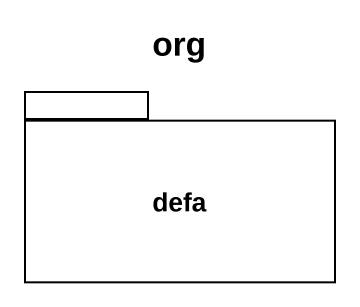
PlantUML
@startuml
title org
package defa {
}
@enduml
